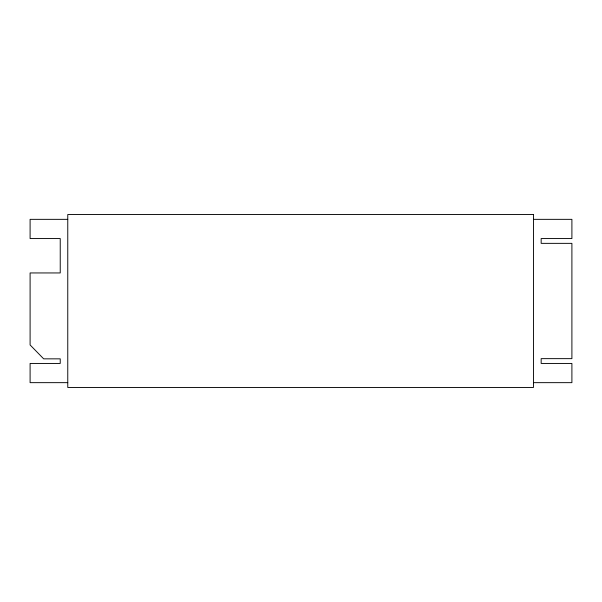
<?xml version="1.0" encoding="UTF-8"?>
<svg xmlns="http://www.w3.org/2000/svg" width="602" height="602" viewBox="0 0 602 602"><rect width="100%" height="100%" fill="white"/><g stroke="black" fill="none" stroke-linecap="round" stroke-linejoin="round"><path stroke-width="0.9" d="M67.763 219.346L30.1 219.346L30.1 238.558L60.23 238.558L60.23 272.947L30.1 272.947L30.1 344.946L43.675 358.845L60.23 358.845L60.23 363.442L30.1 363.442L30.1 382.654L67.763 382.654M533.477 219.346L571.9 219.346L571.9 238.558L541.16 238.558L541.16 243.358L571.9 243.358L571.9 358.642L541.16 358.642L541.16 363.442L571.9 363.442L571.9 382.654L533.477 382.654M533.477 214.545L67.763 214.545L67.763 387.455L533.477 387.455L533.477 214.545"/></g></svg>
